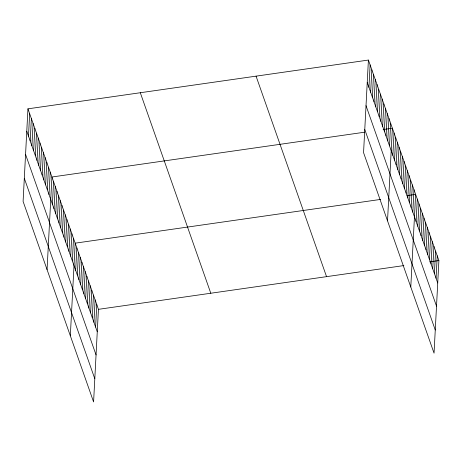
<?xml version="1.0" encoding="UTF-8"?>
<svg xmlns="http://www.w3.org/2000/svg" width="462" height="462" viewBox="0 0 462 462"><rect width="100%" height="100%" fill="white"/><g stroke="black" fill="none" stroke-linecap="round" stroke-linejoin="round"><path stroke-width="0.69" d="M27.951 108.83L23.1 201.444L93.59 401.946L98.441 309.332L27.951 108.83L368.41 60.054L438.9 260.556L434.049 353.17L363.559 152.668L368.41 60.054M28.488 136.14L29.666 113.704M30.203 141.008L31.376 118.572M31.913 145.882L33.091 123.441M33.628 150.751L34.8 128.309M35.337 155.619L36.515 133.177M37.047 160.487L38.225 138.046M38.762 165.356L39.934 142.92M40.471 170.23L41.649 147.788M42.186 175.098L43.359 152.656M43.896 179.966L45.074 157.525M45.611 184.835L46.783 162.393M47.32 189.703L48.498 167.261M49.03 194.571L50.208 172.135M47.066 269.617L51.923 177.004L364.622 132.201M52.408 204.169L53.58 181.728M54.066 208.893L55.244 186.457M55.729 213.623L56.907 191.181M57.392 218.347L58.564 195.905M59.049 223.071L60.227 200.635M60.713 227.801L61.891 205.359M62.376 232.525L63.554 210.083M64.039 237.254L65.211 214.813M65.696 241.978L66.874 219.537M67.36 246.702L68.538 224.266M69.023 251.432L70.195 228.99M70.68 256.156L71.858 233.714M72.343 260.88L73.522 238.444M70.328 335.782L75.179 243.168L380.613 199.411M75.67 270.334L76.842 247.892M77.327 275.063L78.505 252.622M78.99 279.787L80.169 257.346M80.654 284.511L81.826 262.075M82.311 289.241L83.489 266.799M83.974 293.965L85.152 271.523M85.637 298.689L86.81 276.253M87.301 303.418L88.473 280.977M88.958 308.142L90.136 285.701M90.621 312.872L91.799 290.431M92.285 317.596L93.457 295.154M93.942 322.32L95.12 299.878M95.605 327.05L96.783 304.608M368.947 87.364L370.12 64.923M370.657 92.233L371.835 69.791M372.372 97.101L373.544 74.659M374.081 101.969L375.26 79.533M375.791 106.843L376.969 84.402M377.506 111.712L378.684 89.27M379.215 116.58L380.393 94.138M380.931 121.448L382.103 99.007M382.64 126.317L383.818 103.875M384.355 131.185L385.527 108.749M386.065 136.059L387.243 113.617M387.78 140.927L388.952 118.486M389.489 145.796L390.667 123.354M387.526 220.836L392.377 128.222L383.125 129.551M392.862 155.388L394.04 132.952M394.525 160.118L395.697 137.676M396.188 164.842L397.36 142.4M397.846 169.571L399.024 147.13M399.509 174.295L400.687 151.854M401.172 179.019L402.344 156.583M402.829 183.749L404.007 161.307M404.493 188.473L405.671 166.031M406.156 193.197L407.328 170.761M407.819 197.927L408.991 175.485M409.476 202.651L410.654 180.209M411.14 207.38L412.318 184.939M412.803 212.104L413.975 189.663M410.787 287L415.638 194.392L407.045 195.622M416.123 221.558L417.302 199.116M417.787 226.282L418.959 203.84M419.45 231.006L420.622 208.57M421.107 235.736L422.285 213.294M422.77 240.459L423.949 218.018M424.434 245.189L425.606 222.748M426.091 249.913L427.269 227.471M427.754 254.637L428.932 232.201M429.417 259.367L430.59 236.925M431.081 264.091L432.253 241.649M432.738 268.815L433.916 246.379M434.401 273.544L435.579 251.103M436.064 278.268L437.237 255.827M98.441 309.332L403.875 265.575M429.648 261.879L438.9 260.556M367.232 82.496L437.722 282.992M366.019 105.654L436.509 306.15M364.772 129.51L435.262 330.012M256.058 76.149L326.547 276.651M140.304 92.735L210.793 293.237M26.779 131.272L97.268 331.774M25.566 154.429L96.056 354.932M24.313 178.286L94.802 378.788"/></g></svg>
